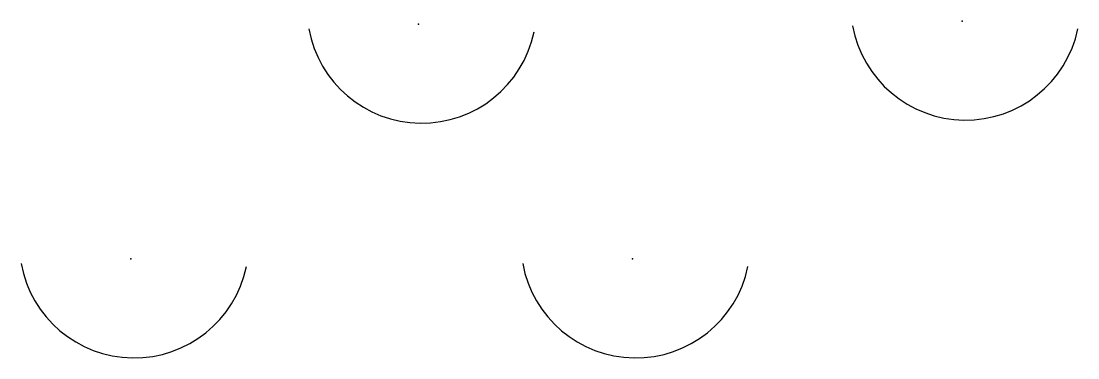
# Model space of a CAD drawing. Header units: metres. Extents: x 512270.4 to 512282.3, y 196145.4 to 196149.2.
import ezdxf

# ---------------------------------------------------------------- set-up
doc = ezdxf.new("R2010")
doc.units = ezdxf.units.M
doc.header["$MEASUREMENT"] = 0
doc.layers.add('BANGUNAN', color=5, linetype='CONTINUOUS')

msp = doc.modelspace()

# ---------------------------------------------------------------- linework, layer by layer
at = {"layer": 'BANGUNAN', "color": 2}
for centre in [(512281.035, 196149.394), (512274.898, 196149.36), (512271.651, 196146.71), (512277.312, 196146.71)]:
    msp.add_arc(centre, 1.295, 190.2301, 348.193, dxfattribs=at)
at = {"layer": 'BANGUNAN', "color": 4}
for p in [(512274.861, 196149.183), (512280.998, 196149.217), (512271.615, 196146.533), (512277.275, 196146.533)]:
    msp.add_point(p, dxfattribs=at)

doc.saveas('drawing.dxf')
